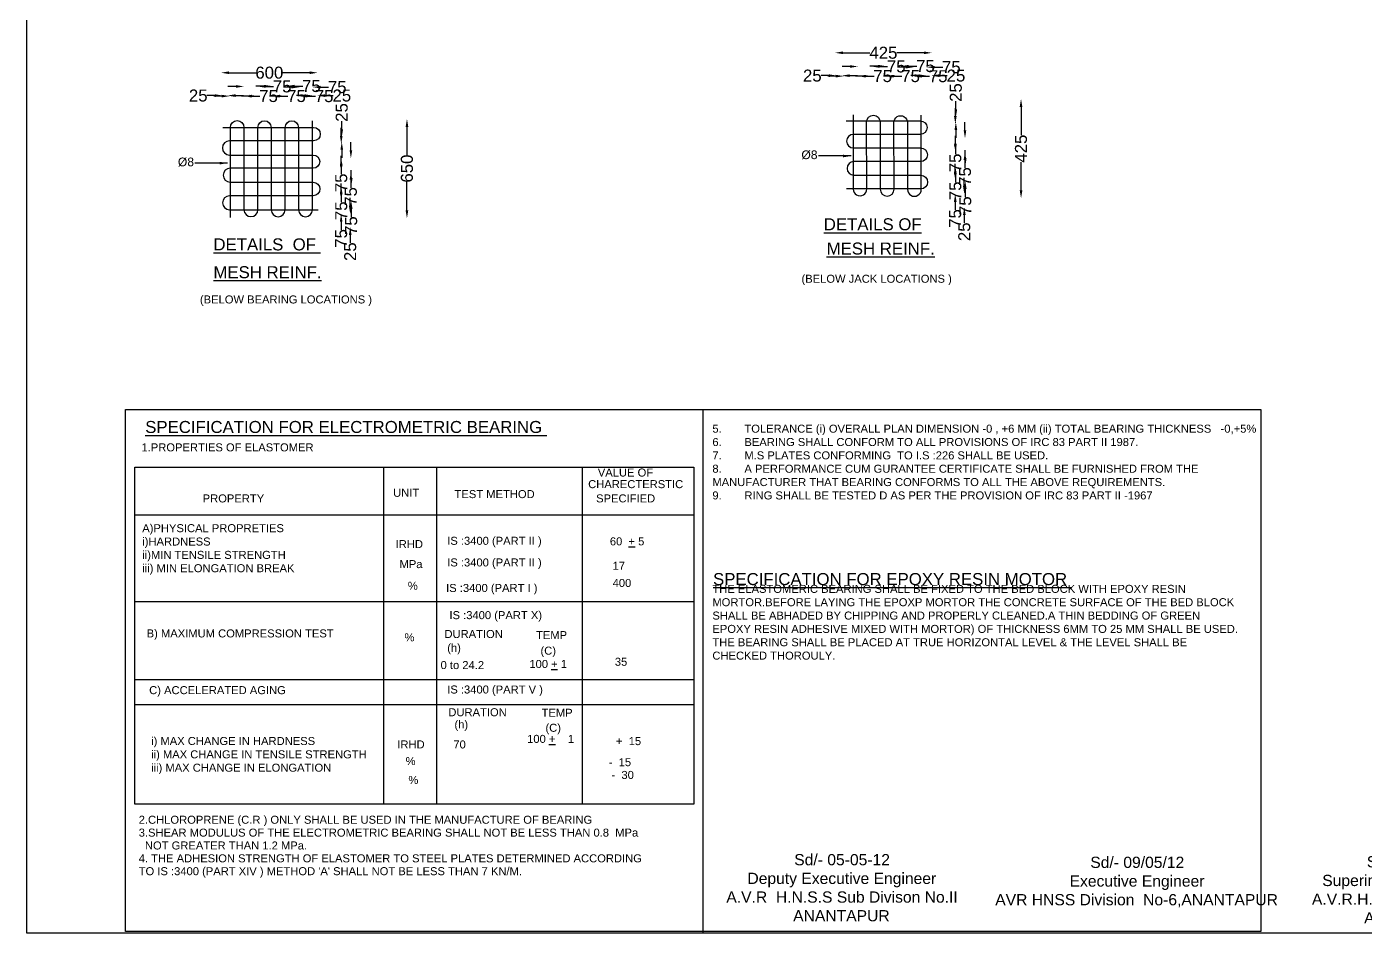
# Model space of a CAD drawing. Header units: millimetres. Extents: x 5124 to 3785760, y 2311 to 42892280.
# Drawn here: x 3770034 to 3778395, y 42880965 to 42886625 of the extents above; entities that cross this region are included whole.
import ezdxf

# ---------------------------------------------------------------- set-up
doc = ezdxf.new("R2010")
doc.units = ezdxf.units.MM
doc.header["$MEASUREMENT"] = 0
doc.layers.add('DIMENSION', color=7, linetype='Continuous')
doc.styles.get("Standard").update_dxf_attribs({"font": 'arial.ttf', "height": 75})
doc.dimstyles.get("Standard").update_dxf_attribs({"dimtxt": 50, "dimasz": 50, "dimexe": 0.18, "dimexo": 0.0625, "dimgap": 0.09, "dimtad": 0, "dimdec": 0, "dimzin": 0, "dimdsep": 46, "dimtxsty": 'Standard', "dimcen": 0.09, "dimse1": 1, "dimse2": 1, "dimadec": 0, "dimazin": 0, "dimtfac": 1, "dimtdec": 0, "dimtofl": 0, "dimtmove": 0, "dimatfit": 3, "dimfxl": 1, "dimtolj": 1, "dimtzin": 0, "dimarcsym": 0})

# ---------------------------------------------------------------- blocks, each defined once
blk = doc.blocks.new('*D13')
at = {"layer": 'Defpoints', "color": 0, "transparency": 16777216}
for p in [(3771301.6, 42886192.5), (3771390.5, 42886192.5), (3771390.5, 42886192.5)]:
    blk.add_point(p, dxfattribs=at)
at = {"layer": 'DIMENSION', "color": 0, "lineweight": -2, "transparency": 16777216}
for p, q in [((3771251.6, 42886192.5), (3771201.6, 42886192.5)), ((3771440.5, 42886192.5), (3771490.5, 42886192.5))]:
    blk.add_line(p, q, dxfattribs=at)
at = {"layer": 'DIMENSION', "color": 0, "transparency": 16777216}
for points in [[(3771251.6, 42886200.8), (3771251.6, 42886184.2), (3771301.6, 42886192.5)], [(3771440.5, 42886200.8), (3771440.5, 42886184.2), (3771390.5, 42886192.5)]]:
    blk.add_solid(points, dxfattribs=at)
at = {"layer": 'DIMENSION', "color": 0, "transparency": 16777216, "insert": (3771544.3, 42886192.5), "char_height": 75, "attachment_point": 5}
blk.add_mtext('\\A1;75', dxfattribs=at)
blk = doc.blocks.new('*D14')
at = {"layer": 'Defpoints', "color": 0, "transparency": 16777216}
for p in [(3771475.5, 42886192.5), (3771565, 42886192.5), (3771565, 42886192.5)]:
    blk.add_point(p, dxfattribs=at)
at = {"layer": 'DIMENSION', "color": 0, "lineweight": -2, "transparency": 16777216}
for p, q in [((3771425.5, 42886192.5), (3771375.5, 42886192.5)), ((3771615, 42886192.5), (3771665, 42886192.5))]:
    blk.add_line(p, q, dxfattribs=at)
at = {"layer": 'DIMENSION', "color": 0, "transparency": 16777216}
for points in [[(3771425.5, 42886200.8), (3771425.5, 42886184.2), (3771475.5, 42886192.5)], [(3771615, 42886200.8), (3771615, 42886184.2), (3771565, 42886192.5)]]:
    blk.add_solid(points, dxfattribs=at)
at = {"layer": 'DIMENSION', "color": 0, "transparency": 16777216, "insert": (3771718.8, 42886192.5), "char_height": 75, "attachment_point": 5}
blk.add_mtext('\\A1;75', dxfattribs=at)
blk = doc.blocks.new('*D15')
at = {"layer": 'Defpoints', "color": 0, "transparency": 16777216}
for p in [(3771649.4, 42886192.5), (3771737.6, 42886192.5), (3771737.6, 42886191.9)]:
    blk.add_point(p, dxfattribs=at)
at = {"layer": 'DIMENSION', "color": 0, "lineweight": -2, "transparency": 16777216}
for p, q in [((3771599.4, 42886191.9), (3771549.4, 42886191.9)), ((3771787.6, 42886191.9), (3771837.6, 42886191.9))]:
    blk.add_line(p, q, dxfattribs=at)
at = {"layer": 'DIMENSION', "color": 0, "transparency": 16777216}
for points in [[(3771599.4, 42886200.2), (3771599.4, 42886183.5), (3771649.4, 42886191.9)], [(3771787.6, 42886200.2), (3771787.6, 42886183.5), (3771737.6, 42886191.9)]]:
    blk.add_solid(points, dxfattribs=at)
at = {"layer": 'DIMENSION', "color": 0, "transparency": 16777216, "insert": (3771891.4, 42886191.9), "char_height": 75, "attachment_point": 5}
blk.add_mtext('\\A1;75', dxfattribs=at)
blk = doc.blocks.new('*D16')
at = {"layer": 'Defpoints', "color": 0, "transparency": 16777216}
for p in [(3771475.5, 42886252.7), (3771390.5, 42886192.5), (3771475.5, 42886192.5)]:
    blk.add_point(p, dxfattribs=at)
at = {"layer": 'DIMENSION', "color": 0, "lineweight": -2, "transparency": 16777216}
for p, q in [((3771340.5, 42886252.7), (3771290.5, 42886252.7)), ((3771525.5, 42886252.7), (3771575.5, 42886252.7))]:
    blk.add_line(p, q, dxfattribs=at)
at = {"layer": 'DIMENSION', "color": 0, "transparency": 16777216}
for points in [[(3771340.5, 42886261), (3771340.5, 42886244.4), (3771390.5, 42886252.7)], [(3771525.5, 42886261), (3771525.5, 42886244.4), (3771475.5, 42886252.7)]]:
    blk.add_solid(points, dxfattribs=at)
at = {"layer": 'DIMENSION', "color": 0, "transparency": 16777216, "insert": (3771629.3, 42886252.7), "char_height": 75, "attachment_point": 5}
blk.add_mtext('\\A1;75', dxfattribs=at)
blk = doc.blocks.new('*D17')
at = {"layer": 'Defpoints', "color": 0, "transparency": 16777216}
for p in [(3771657.7, 42886254.8), (3771565, 42886192.5), (3771657.7, 42886191.9)]:
    blk.add_point(p, dxfattribs=at)
at = {"layer": 'DIMENSION', "color": 0, "lineweight": -2, "transparency": 16777216}
for p, q in [((3771515, 42886254.8), (3771465, 42886254.8)), ((3771707.7, 42886254.8), (3771757.7, 42886254.8))]:
    blk.add_line(p, q, dxfattribs=at)
at = {"layer": 'DIMENSION', "color": 0, "transparency": 16777216}
for points in [[(3771515, 42886263.1), (3771515, 42886246.4), (3771565, 42886254.8)], [(3771707.7, 42886263.1), (3771707.7, 42886246.4), (3771657.7, 42886254.8)]]:
    blk.add_solid(points, dxfattribs=at)
at = {"layer": 'DIMENSION', "color": 0, "transparency": 16777216, "insert": (3771811.5, 42886254.8), "char_height": 75, "attachment_point": 5}
blk.add_mtext('\\A1;75', dxfattribs=at)
blk = doc.blocks.new('*D18')
at = {"layer": 'Defpoints', "color": 0, "transparency": 16777216}
for p in [(3771819.5, 42886248.5), (3771737.6, 42886192.5), (3771819.5, 42886192.5)]:
    blk.add_point(p, dxfattribs=at)
at = {"layer": 'DIMENSION', "color": 0, "lineweight": -2, "transparency": 16777216}
for p, q in [((3771687.6, 42886248.5), (3771637.6, 42886248.5)), ((3771869.5, 42886248.5), (3771919.5, 42886248.5))]:
    blk.add_line(p, q, dxfattribs=at)
at = {"layer": 'DIMENSION', "color": 0, "transparency": 16777216}
for points in [[(3771687.6, 42886256.9), (3771687.6, 42886240.2), (3771737.6, 42886248.5)], [(3771869.5, 42886256.9), (3771869.5, 42886240.2), (3771819.5, 42886248.5)]]:
    blk.add_solid(points, dxfattribs=at)
at = {"layer": 'DIMENSION', "color": 0, "transparency": 16777216, "insert": (3771973.3, 42886248.5), "char_height": 75, "attachment_point": 5}
blk.add_mtext('\\A1;75', dxfattribs=at)
blk = doc.blocks.new('*D19')
at = {"layer": 'Defpoints', "color": 0, "transparency": 16777216}
for p in [(3771819.5, 42886192.5), (3771847.7, 42886195.6), (3771847.7, 42886192.5)]:
    blk.add_point(p, dxfattribs=at)
at = {"layer": 'DIMENSION', "color": 0, "lineweight": -2, "transparency": 16777216}
for p, q in [((3771769.5, 42886195.6), (3771719.5, 42886195.6)), ((3771897.7, 42886195.6), (3771947.7, 42886195.6))]:
    blk.add_line(p, q, dxfattribs=at)
at = {"layer": 'DIMENSION', "color": 0, "transparency": 16777216}
for points in [[(3771769.5, 42886203.9), (3771769.5, 42886187.2), (3771819.5, 42886195.6)], [(3771897.7, 42886203.9), (3771897.7, 42886187.2), (3771847.7, 42886195.6)]]:
    blk.add_solid(points, dxfattribs=at)
at = {"layer": 'DIMENSION', "color": 0, "transparency": 16777216, "insert": (3772002.4, 42886195.6), "char_height": 75, "attachment_point": 5}
blk.add_mtext('\\A1;25', dxfattribs=at)
blk = doc.blocks.new('*D20')
at = {"layer": 'Defpoints', "color": 0, "transparency": 16777216}
for p in [(3771259.8, 42886192.5), (3771288, 42886195.6), (3771288, 42886192.5)]:
    blk.add_point(p, dxfattribs=at)
at = {"layer": 'DIMENSION', "color": 0, "lineweight": -2, "transparency": 16777216}
for p, q in [((3771209.8, 42886195.6), (3771159.8, 42886195.6)), ((3771338, 42886195.6), (3771388, 42886195.6))]:
    blk.add_line(p, q, dxfattribs=at)
at = {"layer": 'DIMENSION', "color": 0, "transparency": 16777216}
for points in [[(3771209.8, 42886203.9), (3771209.8, 42886187.2), (3771259.8, 42886195.6)], [(3771338, 42886203.9), (3771338, 42886187.2), (3771288, 42886195.6)]]:
    blk.add_solid(points, dxfattribs=at)
at = {"layer": 'DIMENSION', "color": 0, "transparency": 16777216, "insert": (3771105.1, 42886195.6), "char_height": 75, "attachment_point": 5}
blk.add_mtext('\\A1;25', dxfattribs=at)
blk = doc.blocks.new('*D25')
at = {"layer": 'Defpoints', "color": 0, "transparency": 16777216}
for p in [(3771998.5, 42885893.5), (3771998.5, 42885804.6), (3771998.5, 42885804.6)]:
    blk.add_point(p, dxfattribs=at)
at = {"layer": 'DIMENSION', "color": 0, "lineweight": -2, "transparency": 16777216}
for p, q in [((3771998.5, 42885943.5), (3771998.5, 42885993.5)), ((3771998.5, 42885754.6), (3771998.5, 42885704.6))]:
    blk.add_line(p, q, dxfattribs=at)
at = {"layer": 'DIMENSION', "color": 0, "transparency": 16777216}
for points in [[(3771990.2, 42885943.5), (3772006.8, 42885943.5), (3771998.5, 42885893.5)], [(3771990.2, 42885754.6), (3772006.8, 42885754.6), (3771998.5, 42885804.6)]]:
    blk.add_solid(points, dxfattribs=at)
at = {"layer": 'DIMENSION', "color": 0, "transparency": 16777216, "insert": (3771998.5, 42885650.9), "char_height": 75, "attachment_point": 5, "rotation": 90}
blk.add_mtext('\\A1;75', dxfattribs=at)
blk = doc.blocks.new('*D26')
at = {"layer": 'Defpoints', "color": 0, "transparency": 16777216}
for p in [(3771998.5, 42885719.7), (3771998.5, 42885630.1), (3771998.5, 42885630.1)]:
    blk.add_point(p, dxfattribs=at)
at = {"layer": 'DIMENSION', "color": 0, "lineweight": -2, "transparency": 16777216}
for p, q in [((3771998.5, 42885769.7), (3771998.5, 42885819.7)), ((3771998.5, 42885580.1), (3771998.5, 42885530.1))]:
    blk.add_line(p, q, dxfattribs=at)
at = {"layer": 'DIMENSION', "color": 0, "transparency": 16777216}
for points in [[(3771990.2, 42885769.7), (3772006.8, 42885769.7), (3771998.5, 42885719.7)], [(3771990.2, 42885580.1), (3772006.8, 42885580.1), (3771998.5, 42885630.1)]]:
    blk.add_solid(points, dxfattribs=at)
at = {"layer": 'DIMENSION', "color": 0, "transparency": 16777216, "insert": (3771998.5, 42885476.4), "char_height": 75, "attachment_point": 5, "rotation": 90}
blk.add_mtext('\\A1;75', dxfattribs=at)
blk = doc.blocks.new('*D27')
at = {"layer": 'Defpoints', "color": 0, "transparency": 16777216}
for p in [(3771998.5, 42885545.7), (3771997.9, 42885457.5), (3771998.5, 42885457.5)]:
    blk.add_point(p, dxfattribs=at)
at = {"layer": 'DIMENSION', "color": 0, "lineweight": -2, "transparency": 16777216}
for p, q in [((3771997.9, 42885595.7), (3771997.9, 42885645.7)), ((3771997.9, 42885407.5), (3771997.9, 42885357.5))]:
    blk.add_line(p, q, dxfattribs=at)
at = {"layer": 'DIMENSION', "color": 0, "transparency": 16777216}
for points in [[(3771989.5, 42885595.7), (3772006.2, 42885595.7), (3771997.9, 42885545.7)], [(3771989.5, 42885407.5), (3772006.2, 42885407.5), (3771997.9, 42885457.5)]]:
    blk.add_solid(points, dxfattribs=at)
at = {"layer": 'DIMENSION', "color": 0, "transparency": 16777216, "insert": (3771997.9, 42885303.7), "char_height": 75, "attachment_point": 5, "rotation": 90}
blk.add_mtext('\\A1;75', dxfattribs=at)
blk = doc.blocks.new('*D21')
at = {"layer": 'Defpoints', "color": 0, "transparency": 16777216}
for p in [(3771998.5, 42885804.6), (3771998.5, 42885719.7), (3772058.7, 42885719.7)]:
    blk.add_point(p, dxfattribs=at)
at = {"layer": 'DIMENSION', "color": 0, "lineweight": -2, "transparency": 16777216}
for p, q in [((3772058.7, 42885854.6), (3772058.7, 42885904.6)), ((3772058.7, 42885669.7), (3772058.7, 42885619.7))]:
    blk.add_line(p, q, dxfattribs=at)
at = {"layer": 'DIMENSION', "color": 0, "transparency": 16777216}
for points in [[(3772050.4, 42885854.6), (3772067, 42885854.6), (3772058.7, 42885804.6)], [(3772050.4, 42885669.7), (3772067, 42885669.7), (3772058.7, 42885719.7)]]:
    blk.add_solid(points, dxfattribs=at)
at = {"layer": 'DIMENSION', "color": 0, "transparency": 16777216, "insert": (3772058.7, 42885565.9), "char_height": 75, "attachment_point": 5, "rotation": 90}
blk.add_mtext('\\A1;75', dxfattribs=at)
blk = doc.blocks.new('*D22')
at = {"layer": 'Defpoints', "color": 0, "transparency": 16777216}
for p in [(3771998.5, 42885630.1), (3771997.9, 42885537.4), (3772060.8, 42885537.4)]:
    blk.add_point(p, dxfattribs=at)
at = {"layer": 'DIMENSION', "color": 0, "lineweight": -2, "transparency": 16777216}
for p, q in [((3772060.8, 42885680.1), (3772060.8, 42885730.1)), ((3772060.8, 42885487.4), (3772060.8, 42885437.4))]:
    blk.add_line(p, q, dxfattribs=at)
at = {"layer": 'DIMENSION', "color": 0, "transparency": 16777216}
for points in [[(3772052.5, 42885680.1), (3772069.1, 42885680.1), (3772060.8, 42885630.1)], [(3772052.5, 42885487.4), (3772069.1, 42885487.4), (3772060.8, 42885537.4)]]:
    blk.add_solid(points, dxfattribs=at)
at = {"layer": 'DIMENSION', "color": 0, "transparency": 16777216, "insert": (3772060.8, 42885383.6), "char_height": 75, "attachment_point": 5, "rotation": 90}
blk.add_mtext('\\A1;75', dxfattribs=at)
blk = doc.blocks.new('*D23')
at = {"layer": 'Defpoints', "color": 0, "transparency": 16777216}
for p in [(3771998.5, 42885457.5), (3771998.5, 42885375.7), (3772054.6, 42885375.7)]:
    blk.add_point(p, dxfattribs=at)
at = {"layer": 'DIMENSION', "color": 0, "lineweight": -2, "transparency": 16777216}
for p, q in [((3772054.6, 42885507.5), (3772054.6, 42885557.5)), ((3772054.6, 42885325.7), (3772054.6, 42885275.7))]:
    blk.add_line(p, q, dxfattribs=at)
at = {"layer": 'DIMENSION', "color": 0, "transparency": 16777216}
for points in [[(3772046.2, 42885507.5), (3772062.9, 42885507.5), (3772054.6, 42885457.5)], [(3772046.2, 42885325.7), (3772062.9, 42885325.7), (3772054.6, 42885375.7)]]:
    blk.add_solid(points, dxfattribs=at)
at = {"layer": 'DIMENSION', "color": 0, "transparency": 16777216, "insert": (3772054.6, 42885221), "char_height": 75, "attachment_point": 5, "rotation": 90}
blk.add_mtext('\\A1;25', dxfattribs=at)
blk = doc.blocks.new('*D24')
at = {"layer": 'Defpoints', "color": 0, "transparency": 16777216}
for p in [(3771998.5, 42885935.4), (3771998.5, 42885907.2), (3772001.6, 42885907.2)]:
    blk.add_point(p, dxfattribs=at)
at = {"layer": 'DIMENSION', "color": 0, "lineweight": -2, "transparency": 16777216}
for p, q in [((3772001.6, 42885985.4), (3772001.6, 42886035.4)), ((3772001.6, 42885857.2), (3772001.6, 42885807.2))]:
    blk.add_line(p, q, dxfattribs=at)
at = {"layer": 'DIMENSION', "color": 0, "transparency": 16777216}
for points in [[(3771993.2, 42885985.4), (3772009.9, 42885985.4), (3772001.6, 42885935.4)], [(3771993.2, 42885857.2), (3772009.9, 42885857.2), (3772001.6, 42885907.2)]]:
    blk.add_solid(points, dxfattribs=at)
at = {"layer": 'DIMENSION', "color": 0, "transparency": 16777216, "insert": (3772001.6, 42886090.1), "char_height": 75, "attachment_point": 5, "rotation": 90}
blk.add_mtext('\\A1;25', dxfattribs=at)
blk = doc.blocks.new('*D28')
at = {"layer": 'Defpoints', "color": 0, "transparency": 16777216}
for p in [(3772298.6, 42886050.3), (3772298.6, 42885429.4), (3772408.9, 42885429.4)]:
    blk.add_point(p, dxfattribs=at)
at = {"layer": 'DIMENSION', "color": 0, "lineweight": -2, "transparency": 16777216}
for p, q in [((3772408.9, 42886000.3), (3772408.9, 42885822.9)), ((3772408.9, 42885479.4), (3772408.9, 42885656.8))]:
    blk.add_line(p, q, dxfattribs=at)
at = {"layer": 'DIMENSION', "color": 0, "transparency": 16777216}
for points in [[(3772400.6, 42886000.3), (3772417.2, 42886000.3), (3772408.9, 42886050.3)], [(3772400.6, 42885479.4), (3772417.2, 42885479.4), (3772408.9, 42885429.4)]]:
    blk.add_solid(points, dxfattribs=at)
at = {"layer": 'DIMENSION', "color": 0, "transparency": 16777216, "insert": (3772408.9, 42885739.8), "char_height": 75, "attachment_point": 5, "rotation": 90}
blk.add_mtext('\\A1;650', dxfattribs=at)
blk = doc.blocks.new('*D29')
at = {"layer": 'Defpoints', "color": 0, "transparency": 16777216}
for p in [(3771246.6, 42886349.2), (3771851.7, 42886349.2), (3771851.7, 42886338.4)]:
    blk.add_point(p, dxfattribs=at)
at = {"layer": 'DIMENSION', "color": 0, "lineweight": -2, "transparency": 16777216}
for p, q in [((3771296.6, 42886338.4), (3771466.2, 42886338.4)), ((3771801.7, 42886338.4), (3771632.2, 42886338.4))]:
    blk.add_line(p, q, dxfattribs=at)
at = {"layer": 'DIMENSION', "color": 0, "transparency": 16777216}
for points in [[(3771296.6, 42886346.8), (3771296.6, 42886330.1), (3771246.6, 42886338.4)], [(3771801.7, 42886346.8), (3771801.7, 42886330.1), (3771851.7, 42886338.4)]]:
    blk.add_solid(points, dxfattribs=at)
at = {"layer": 'DIMENSION', "color": 0, "transparency": 16777216, "insert": (3771549.2, 42886338.4), "char_height": 75, "attachment_point": 5}
blk.add_mtext('\\A1;600', dxfattribs=at)
blk = doc.blocks.new('*D44')
at = {"layer": 'Defpoints', "color": 0, "transparency": 16777216}
for p in [(3775137.6, 42886317), (3775226.5, 42886317), (3775226.5, 42886317)]:
    blk.add_point(p, dxfattribs=at)
at = {"layer": 'DIMENSION', "color": 0, "lineweight": -2, "transparency": 16777216}
for p, q in [((3775087.6, 42886317), (3775037.6, 42886317)), ((3775276.5, 42886317), (3775326.5, 42886317))]:
    blk.add_line(p, q, dxfattribs=at)
at = {"layer": 'DIMENSION', "color": 0, "transparency": 16777216}
for points in [[(3775087.6, 42886325.3), (3775087.6, 42886308.7), (3775137.6, 42886317)], [(3775276.5, 42886325.3), (3775276.5, 42886308.7), (3775226.5, 42886317)]]:
    blk.add_solid(points, dxfattribs=at)
at = {"layer": 'DIMENSION', "color": 0, "transparency": 16777216, "insert": (3775380.2, 42886317), "char_height": 75, "attachment_point": 5}
blk.add_mtext('\\A1;75', dxfattribs=at)
blk = doc.blocks.new('*D45')
at = {"layer": 'Defpoints', "color": 0, "transparency": 16777216}
for p in [(3775311.4, 42886317), (3775401, 42886317), (3775401, 42886317)]:
    blk.add_point(p, dxfattribs=at)
at = {"layer": 'DIMENSION', "color": 0, "lineweight": -2, "transparency": 16777216}
for p, q in [((3775261.4, 42886317), (3775211.4, 42886317)), ((3775451, 42886317), (3775501, 42886317))]:
    blk.add_line(p, q, dxfattribs=at)
at = {"layer": 'DIMENSION', "color": 0, "transparency": 16777216}
for points in [[(3775261.4, 42886325.3), (3775261.4, 42886308.7), (3775311.4, 42886317)], [(3775451, 42886325.3), (3775451, 42886308.7), (3775401, 42886317)]]:
    blk.add_solid(points, dxfattribs=at)
at = {"layer": 'DIMENSION', "color": 0, "transparency": 16777216, "insert": (3775554.7, 42886317), "char_height": 75, "attachment_point": 5}
blk.add_mtext('\\A1;75', dxfattribs=at)
blk = doc.blocks.new('*D46')
at = {"layer": 'Defpoints', "color": 0, "transparency": 16777216}
for p in [(3775485.4, 42886317), (3775573.6, 42886317), (3775573.6, 42886316.3)]:
    blk.add_point(p, dxfattribs=at)
at = {"layer": 'DIMENSION', "color": 0, "lineweight": -2, "transparency": 16777216}
for p, q in [((3775435.4, 42886316.3), (3775385.4, 42886316.3)), ((3775623.6, 42886316.3), (3775673.6, 42886316.3))]:
    blk.add_line(p, q, dxfattribs=at)
at = {"layer": 'DIMENSION', "color": 0, "transparency": 16777216}
for points in [[(3775435.4, 42886324.7), (3775435.4, 42886308), (3775485.4, 42886316.3)], [(3775623.6, 42886324.7), (3775623.6, 42886308), (3775573.6, 42886316.3)]]:
    blk.add_solid(points, dxfattribs=at)
at = {"layer": 'DIMENSION', "color": 0, "transparency": 16777216, "insert": (3775727.4, 42886316.3), "char_height": 75, "attachment_point": 5}
blk.add_mtext('\\A1;75', dxfattribs=at)
blk = doc.blocks.new('*D30')
at = {"layer": 'Defpoints', "color": 0, "transparency": 16777216}
for p in [(3775226.5, 42886317), (3775311.4, 42886377.2), (3775311.4, 42886317)]:
    blk.add_point(p, dxfattribs=at)
at = {"layer": 'DIMENSION', "color": 0, "lineweight": -2, "transparency": 16777216}
for p, q in [((3775176.5, 42886377.2), (3775126.5, 42886377.2)), ((3775361.4, 42886377.2), (3775411.4, 42886377.2))]:
    blk.add_line(p, q, dxfattribs=at)
at = {"layer": 'DIMENSION', "color": 0, "transparency": 16777216}
for points in [[(3775176.5, 42886385.5), (3775176.5, 42886368.9), (3775226.5, 42886377.2)], [(3775361.4, 42886385.5), (3775361.4, 42886368.9), (3775311.4, 42886377.2)]]:
    blk.add_solid(points, dxfattribs=at)
at = {"layer": 'DIMENSION', "color": 0, "transparency": 16777216, "insert": (3775465.2, 42886377.2), "char_height": 75, "attachment_point": 5}
blk.add_mtext('\\A1;75', dxfattribs=at)
blk = doc.blocks.new('*D31')
at = {"layer": 'Defpoints', "color": 0, "transparency": 16777216}
for p in [(3775401, 42886317), (3775493.7, 42886379.3), (3775493.7, 42886316.3)]:
    blk.add_point(p, dxfattribs=at)
at = {"layer": 'DIMENSION', "color": 0, "lineweight": -2, "transparency": 16777216}
for p, q in [((3775351, 42886379.3), (3775301, 42886379.3)), ((3775543.7, 42886379.3), (3775593.7, 42886379.3))]:
    blk.add_line(p, q, dxfattribs=at)
at = {"layer": 'DIMENSION', "color": 0, "transparency": 16777216}
for points in [[(3775351, 42886387.6), (3775351, 42886370.9), (3775401, 42886379.3)], [(3775543.7, 42886387.6), (3775543.7, 42886370.9), (3775493.7, 42886379.3)]]:
    blk.add_solid(points, dxfattribs=at)
at = {"layer": 'DIMENSION', "color": 0, "transparency": 16777216, "insert": (3775647.5, 42886379.3), "char_height": 75, "attachment_point": 5}
blk.add_mtext('\\A1;75', dxfattribs=at)
blk = doc.blocks.new('*D32')
at = {"layer": 'Defpoints', "color": 0, "transparency": 16777216}
for p in [(3775573.6, 42886317), (3775655.4, 42886373), (3775655.4, 42886317)]:
    blk.add_point(p, dxfattribs=at)
at = {"layer": 'DIMENSION', "color": 0, "lineweight": -2, "transparency": 16777216}
for p, q in [((3775523.6, 42886373), (3775473.6, 42886373)), ((3775705.4, 42886373), (3775755.4, 42886373))]:
    blk.add_line(p, q, dxfattribs=at)
at = {"layer": 'DIMENSION', "color": 0, "transparency": 16777216}
for points in [[(3775523.6, 42886381.4), (3775523.6, 42886364.7), (3775573.6, 42886373)], [(3775705.4, 42886381.4), (3775705.4, 42886364.7), (3775655.4, 42886373)]]:
    blk.add_solid(points, dxfattribs=at)
at = {"layer": 'DIMENSION', "color": 0, "transparency": 16777216, "insert": (3775809.2, 42886373), "char_height": 75, "attachment_point": 5}
blk.add_mtext('\\A1;75', dxfattribs=at)
blk = doc.blocks.new('*D43')
at = {"layer": 'Defpoints', "color": 0, "transparency": 16777216}
for p in [(3775655.4, 42886317), (3775683.6, 42886320.1), (3775683.6, 42886317)]:
    blk.add_point(p, dxfattribs=at)
at = {"layer": 'DIMENSION', "color": 0, "lineweight": -2, "transparency": 16777216}
for p, q in [((3775605.4, 42886320.1), (3775555.4, 42886320.1)), ((3775733.6, 42886320.1), (3775783.6, 42886320.1))]:
    blk.add_line(p, q, dxfattribs=at)
at = {"layer": 'DIMENSION', "color": 0, "transparency": 16777216}
for points in [[(3775605.4, 42886328.4), (3775605.4, 42886311.7), (3775655.4, 42886320.1)], [(3775733.6, 42886328.4), (3775733.6, 42886311.7), (3775683.6, 42886320.1)]]:
    blk.add_solid(points, dxfattribs=at)
at = {"layer": 'DIMENSION', "color": 0, "transparency": 16777216, "insert": (3775838.3, 42886320.1), "char_height": 75, "attachment_point": 5}
blk.add_mtext('\\A1;25', dxfattribs=at)
blk = doc.blocks.new('*D35')
at = {"layer": 'Defpoints', "color": 0, "transparency": 16777216}
for p in [(3775095.8, 42886317), (3775123.9, 42886320.1), (3775123.9, 42886317)]:
    blk.add_point(p, dxfattribs=at)
at = {"layer": 'DIMENSION', "color": 0, "lineweight": -2, "transparency": 16777216}
for p, q in [((3775045.8, 42886320.1), (3774995.8, 42886320.1)), ((3775173.9, 42886320.1), (3775223.9, 42886320.1))]:
    blk.add_line(p, q, dxfattribs=at)
at = {"layer": 'DIMENSION', "color": 0, "transparency": 16777216}
for points in [[(3775045.8, 42886328.4), (3775045.8, 42886311.7), (3775095.8, 42886320.1)], [(3775173.9, 42886328.4), (3775173.9, 42886311.7), (3775123.9, 42886320.1)]]:
    blk.add_solid(points, dxfattribs=at)
at = {"layer": 'DIMENSION', "color": 0, "transparency": 16777216, "insert": (3774941, 42886320.1), "char_height": 75, "attachment_point": 5}
blk.add_mtext('\\A1;25', dxfattribs=at)
blk = doc.blocks.new('*D36')
at = {"layer": 'Defpoints', "color": 0, "transparency": 16777216}
for p in [(3775834.5, 42886018), (3775834.5, 42885929.1), (3775834.5, 42885929.1)]:
    blk.add_point(p, dxfattribs=at)
at = {"layer": 'DIMENSION', "color": 0, "lineweight": -2, "transparency": 16777216}
for p, q in [((3775834.5, 42886068), (3775834.5, 42886118)), ((3775834.5, 42885879.1), (3775834.5, 42885829.1))]:
    blk.add_line(p, q, dxfattribs=at)
at = {"layer": 'DIMENSION', "color": 0, "transparency": 16777216}
for points in [[(3775826.1, 42886068), (3775842.8, 42886068), (3775834.5, 42886018)], [(3775826.1, 42885879.1), (3775842.8, 42885879.1), (3775834.5, 42885929.1)]]:
    blk.add_solid(points, dxfattribs=at)
at = {"layer": 'DIMENSION', "color": 0, "transparency": 16777216, "insert": (3775834.5, 42885775.3), "char_height": 75, "attachment_point": 5, "rotation": 90}
blk.add_mtext('\\A1;75', dxfattribs=at)
blk = doc.blocks.new('*D37')
at = {"layer": 'Defpoints', "color": 0, "transparency": 16777216}
for p in [(3775834.5, 42885844.2), (3775834.5, 42885754.6), (3775834.5, 42885754.6)]:
    blk.add_point(p, dxfattribs=at)
at = {"layer": 'DIMENSION', "color": 0, "lineweight": -2, "transparency": 16777216}
for p, q in [((3775834.5, 42885894.2), (3775834.5, 42885944.2)), ((3775834.5, 42885704.6), (3775834.5, 42885654.6))]:
    blk.add_line(p, q, dxfattribs=at)
at = {"layer": 'DIMENSION', "color": 0, "transparency": 16777216}
for points in [[(3775826.1, 42885894.2), (3775842.8, 42885894.2), (3775834.5, 42885844.2)], [(3775826.1, 42885704.6), (3775842.8, 42885704.6), (3775834.5, 42885754.6)]]:
    blk.add_solid(points, dxfattribs=at)
at = {"layer": 'DIMENSION', "color": 0, "transparency": 16777216, "insert": (3775834.5, 42885600.8), "char_height": 75, "attachment_point": 5, "rotation": 90}
blk.add_mtext('\\A1;75', dxfattribs=at)
blk = doc.blocks.new('*D38')
at = {"layer": 'Defpoints', "color": 0, "transparency": 16777216}
for p in [(3775834.5, 42885670.2), (3775833.8, 42885582), (3775834.5, 42885582)]:
    blk.add_point(p, dxfattribs=at)
at = {"layer": 'DIMENSION', "color": 0, "lineweight": -2, "transparency": 16777216}
for p, q in [((3775833.8, 42885720.2), (3775833.8, 42885770.2)), ((3775833.8, 42885532), (3775833.8, 42885482))]:
    blk.add_line(p, q, dxfattribs=at)
at = {"layer": 'DIMENSION', "color": 0, "transparency": 16777216}
for points in [[(3775825.5, 42885720.2), (3775842.2, 42885720.2), (3775833.8, 42885670.2)], [(3775825.5, 42885532), (3775842.2, 42885532), (3775833.8, 42885582)]]:
    blk.add_solid(points, dxfattribs=at)
at = {"layer": 'DIMENSION', "color": 0, "transparency": 16777216, "insert": (3775833.8, 42885428.2), "char_height": 75, "attachment_point": 5, "rotation": 90}
blk.add_mtext('\\A1;75', dxfattribs=at)
blk = doc.blocks.new('*D39')
at = {"layer": 'Defpoints', "color": 0, "transparency": 16777216}
for p in [(3775834.5, 42885929.1), (3775834.5, 42885844.2), (3775894.7, 42885844.2)]:
    blk.add_point(p, dxfattribs=at)
at = {"layer": 'DIMENSION', "color": 0, "lineweight": -2, "transparency": 16777216}
for p, q in [((3775894.7, 42885979.1), (3775894.7, 42886029.1)), ((3775894.7, 42885794.2), (3775894.7, 42885744.2))]:
    blk.add_line(p, q, dxfattribs=at)
at = {"layer": 'DIMENSION', "color": 0, "transparency": 16777216}
for points in [[(3775886.3, 42885979.1), (3775903, 42885979.1), (3775894.7, 42885929.1)], [(3775886.3, 42885794.2), (3775903, 42885794.2), (3775894.7, 42885844.2)]]:
    blk.add_solid(points, dxfattribs=at)
at = {"layer": 'DIMENSION', "color": 0, "transparency": 16777216, "insert": (3775894.7, 42885690.4), "char_height": 75, "attachment_point": 5, "rotation": 90}
blk.add_mtext('\\A1;75', dxfattribs=at)
blk = doc.blocks.new('*D40')
at = {"layer": 'Defpoints', "color": 0, "transparency": 16777216}
for p in [(3775834.5, 42885754.6), (3775833.8, 42885661.9), (3775896.7, 42885661.9)]:
    blk.add_point(p, dxfattribs=at)
at = {"layer": 'DIMENSION', "color": 0, "lineweight": -2, "transparency": 16777216}
for p, q in [((3775896.7, 42885804.6), (3775896.7, 42885854.6)), ((3775896.7, 42885611.9), (3775896.7, 42885561.9))]:
    blk.add_line(p, q, dxfattribs=at)
at = {"layer": 'DIMENSION', "color": 0, "transparency": 16777216}
for points in [[(3775888.4, 42885804.6), (3775905.1, 42885804.6), (3775896.7, 42885754.6)], [(3775888.4, 42885611.9), (3775905.1, 42885611.9), (3775896.7, 42885661.9)]]:
    blk.add_solid(points, dxfattribs=at)
at = {"layer": 'DIMENSION', "color": 0, "transparency": 16777216, "insert": (3775896.7, 42885508.1), "char_height": 75, "attachment_point": 5, "rotation": 90}
blk.add_mtext('\\A1;75', dxfattribs=at)
blk = doc.blocks.new('*D41')
at = {"layer": 'Defpoints', "color": 0, "transparency": 16777216}
for p in [(3775834.5, 42885582), (3775834.5, 42885500.2), (3775890.5, 42885500.2)]:
    blk.add_point(p, dxfattribs=at)
at = {"layer": 'DIMENSION', "color": 0, "lineweight": -2, "transparency": 16777216}
for p, q in [((3775890.5, 42885632), (3775890.5, 42885682)), ((3775890.5, 42885450.2), (3775890.5, 42885400.2))]:
    blk.add_line(p, q, dxfattribs=at)
at = {"layer": 'DIMENSION', "color": 0, "transparency": 16777216}
for points in [[(3775882.2, 42885632), (3775898.8, 42885632), (3775890.5, 42885582)], [(3775882.2, 42885450.2), (3775898.8, 42885450.2), (3775890.5, 42885500.2)]]:
    blk.add_solid(points, dxfattribs=at)
at = {"layer": 'DIMENSION', "color": 0, "transparency": 16777216, "insert": (3775890.5, 42885345.4), "char_height": 75, "attachment_point": 5, "rotation": 90}
blk.add_mtext('\\A1;25', dxfattribs=at)
blk = doc.blocks.new('*D42')
at = {"layer": 'Defpoints', "color": 0, "transparency": 16777216}
for p in [(3775834.5, 42886059.8), (3775834.5, 42886031.6), (3775837.5, 42886031.6)]:
    blk.add_point(p, dxfattribs=at)
at = {"layer": 'DIMENSION', "color": 0, "lineweight": -2, "transparency": 16777216}
for p, q in [((3775837.5, 42886109.8), (3775837.5, 42886159.8)), ((3775837.5, 42885981.6), (3775837.5, 42885931.6))]:
    blk.add_line(p, q, dxfattribs=at)
at = {"layer": 'DIMENSION', "color": 0, "transparency": 16777216}
for points in [[(3775829.2, 42886109.8), (3775845.9, 42886109.8), (3775837.5, 42886059.8)], [(3775829.2, 42885981.6), (3775845.9, 42885981.6), (3775837.5, 42886031.6)]]:
    blk.add_solid(points, dxfattribs=at)
at = {"layer": 'DIMENSION', "color": 0, "transparency": 16777216, "insert": (3775837.5, 42886214.6), "char_height": 75, "attachment_point": 5, "rotation": 90}
blk.add_mtext('\\A1;25', dxfattribs=at)
blk = doc.blocks.new('*D33')
at = {"layer": 'Defpoints', "color": 0, "transparency": 16777216}
for p in [(3776134.6, 42886174.8), (3776134.6, 42885553.9), (3776244.8, 42885553.9)]:
    blk.add_point(p, dxfattribs=at)
at = {"layer": 'DIMENSION', "color": 0, "lineweight": -2, "transparency": 16777216}
for p, q in [((3776244.8, 42886124.8), (3776244.8, 42885949.1)), ((3776244.8, 42885603.9), (3776244.8, 42885779.6))]:
    blk.add_line(p, q, dxfattribs=at)
at = {"layer": 'DIMENSION', "color": 0, "transparency": 16777216}
for points in [[(3776236.5, 42886124.8), (3776253.2, 42886124.8), (3776244.8, 42886174.8)], [(3776236.5, 42885603.9), (3776253.2, 42885603.9), (3776244.8, 42885553.9)]]:
    blk.add_solid(points, dxfattribs=at)
at = {"layer": 'DIMENSION', "color": 0, "transparency": 16777216, "insert": (3776244.8, 42885864.3), "char_height": 75, "attachment_point": 5, "rotation": 90}
blk.add_mtext('\\A1;425', dxfattribs=at)
blk = doc.blocks.new('*D34')
at = {"layer": 'Defpoints', "color": 0, "transparency": 16777216}
for p in [(3775082.6, 42886473.7), (3775687.7, 42886473.7), (3775687.7, 42886462.9)]:
    blk.add_point(p, dxfattribs=at)
at = {"layer": 'DIMENSION', "color": 0, "lineweight": -2, "transparency": 16777216}
for p, q in [((3775132.6, 42886462.9), (3775300.4, 42886462.9)), ((3775637.7, 42886462.9), (3775469.9, 42886462.9))]:
    blk.add_line(p, q, dxfattribs=at)
at = {"layer": 'DIMENSION', "color": 0, "transparency": 16777216}
for points in [[(3775132.6, 42886471.2), (3775132.6, 42886454.6), (3775082.6, 42886462.9)], [(3775637.7, 42886471.2), (3775637.7, 42886454.6), (3775687.7, 42886462.9)]]:
    blk.add_solid(points, dxfattribs=at)
at = {"layer": 'DIMENSION', "color": 0, "transparency": 16777216, "insert": (3775385.1, 42886462.9), "char_height": 75, "attachment_point": 5}
blk.add_mtext('\\A1;425', dxfattribs=at)

msp = doc.modelspace()

# ---------------------------------------------------------------- linework, layer by layer
at = {"layer": 'DIMENSION', "color": 0}
for points in [[(3770034, 42892280.3), (3785759.5, 42892280.3), (3785759.5, 42880965.4), (3770034, 42880965.4)], [(3770651.4, 42884236.4), (3777743.1, 42884236.4), (3777743.1, 42880976.3), (3770651.4, 42880976.3)], [(3770709.4, 42883875.4), (3774200.1, 42883875.4), (3774200.1, 42881771.6), (3770709.4, 42881771.6)]]:
    msp.add_lwpolyline(points, close=True, dxfattribs=at)
for points in [[(3775195.5, 42886074.9), (3775196.5, 42885612.3, 1), (3775281.2, 42885612.4), (3775280.3, 42886030.5, -1), (3775364.8, 42886030.6), (3775365.7, 42885611.1, 1), (3775451.3, 42885611.3), (3775450.4, 42886027.8, -1), (3775534.8, 42886028), (3775535.7, 42885610, 1), (3775621.6, 42885610.1), (3775620.6, 42886073.3)], [(3771258.1, 42885996.9), (3771825.7, 42885996.9, -1), (3771825.7, 42885913), (3771300.4, 42885913, 1), (3771300.4, 42885824.4), (3771823.5, 42885824.4, -1), (3771823.5, 42885742.3), (3771305, 42885742.3, 1), (3771305, 42885655.1), (3771822.7, 42885655.1, -1), (3771822.7, 42885569.7), (3771300.2, 42885569.7, 1), (3771300.2, 42885483.3), (3771854.2, 42885483.3)], [(3771306.4, 42885434.4), (3771306.4, 42885996.9, -1), (3771390.8, 42885996.9, 0)], [(3771390.8, 42885996.9), (3771390.8, 42885483.3, 1), (3771478.1, 42885483.3), (3771478.1, 42885996.9, -1), (3771560.8, 42885996.9), (3771560.8, 42885483.3, 1), (3771648.3, 42885483.3), (3771648.3, 42885996.9, -1), (3771731.1, 42885996.9), (3771731.1, 42885483.3, 1), (3771818.9, 42885483.3), (3771818.9, 42886038.6)], [(3775152.7, 42886038.1), (3775615.3, 42886038.1, -1), (3775615.3, 42885953.4), (3775197.3, 42885953.4, 1), (3775197.3, 42885868.9), (3775616.8, 42885868.9, -1), (3775616.8, 42885783.3), (3775200.3, 42885783.3, 1), (3775200.3, 42885698.9), (3775618.3, 42885698.9, -1), (3775618.3, 42885613), (3775155.1, 42885613)]]:
    msp.add_lwpolyline(points, format="xyb", dxfattribs=at)
for points in [[(3774257.7, 42884236.4), (3774257.7, 42880965.4)], [(3772263, 42883875.4), (3772263, 42881771.6)], [(3772595.1, 42881771.6), (3772595.1, 42883875.4)], [(3773504.4, 42883875.4), (3773504.4, 42881771.6)], [(3774200.1, 42883576.8), (3770709.4, 42883576.8)], [(3774200.1, 42883035.5), (3770709.4, 42883035.5)], [(3770709.4, 42882549.4), (3774200.1, 42882549.4)], [(3774200.1, 42882391.6), (3770709.4, 42882391.6)]]:
    msp.add_lwpolyline(points, dxfattribs=at)

# ---------------------------------------------------------------- texts
for s, height, p in [('%%UDETAILS OF', 75, (3775012.7, 42885354.5)), ('%%UDETAILS  OF ', 75, (3771200.1, 42885229)), ('%%UMESH REINF.', 75, (3775030.6, 42885203.2)), ('%%UMESH REINF.', 75, (3771200.1, 42885055.4)), ('(BELOW JACK LOCATIONS )', 50, (3774873.4, 42885027)), ('(BELOW BEARING LOCATIONS )', 50, (3771115.7, 42884897.7)), ('%%USPECIFICATION FOR ELECTROMETRIC BEARING ', 75, (3770774, 42884088.9)), ('1.PROPERTIES OF ELASTOMER ', 50, (3770750.5, 42883974.1)), ('VALUE OF ', 50, (3773601.1, 42883817)), ('UNIT ', 50, (3772322.7, 42883690.6)), ('TEST METHOD ', 50, (3772706.3, 42883682.3)), ('CHARECTERSTIC', 50, (3773540.9, 42883744.5)), ('PROPERTY', 50, (3771132.9, 42883655.3)), ('SPECIFIED ', 50, (3773590.7, 42883655.4)), ('IRHD ', 50, (3772338.1, 42883370)), ('IS :3400 (PART II )', 50, (3772660.5, 42883390.8)), ('60  %%U+%%U 5', 50, (3773676.3, 42883387.3)), ('IS :3400 (PART II )', 50, (3772660.5, 42883255.6)), ('MPa ', 50, (3772362.4, 42883245.2)), ('17', 50, (3773693.6, 42883234.9)), ('%%%', 50, (3772414.4, 42883110.1)), ('IS :3400 (PART I )', 50, (3772653.6, 42883096.3)), ('400', 50, (3773693.6, 42883127.5)), ('%%USPECIFICATION FOR EPOXY RESIN MOTOR ', 75, (3774321, 42883139.2)), ('IS :3400 (PART X)', 50, (3772674.4, 42882926.5)), ('%%%', 50, (3772393.6, 42882787.9)), ('DURATION ', 50, (3772643.2, 42882808.7)), ('TEMP ', 50, (3773215.2, 42882801.8)), ('(h) ', 50, (3772660.5, 42882722.1)), ('(C)', 50, (3773242.9, 42882704.8)), ('0 to 24.2 ', 50, (3772618.9, 42882614.7)), ('100 %%U+%%U 1', 50, (3773173.6, 42882621.6)), ('35', 50, (3773707.4, 42882635.5)), ('IS :3400 (PART V )', 50, (3772660.5, 42882462.2)), ('DURATION ', 50, (3772667.5, 42882320.2)), ('TEMP ', 50, (3773249.9, 42882316.7)), ('(h)', 50, (3772705.6, 42882244)), ('(C)', 50, (3773274.1, 42882223.2)), ('IRHD ', 50, (3772348.6, 42882119.2)), ('70 ', 50, (3772698.7, 42882119.2)), ('100 %%U+%%U    1', 50, (3773159.7, 42882153.9)), ('+  15 ', 50, (3773714.4, 42882140)), ('%%%', 50, (3772400.6, 42882015.3)), ('-  15', 50, (3773669.3, 42882008.4)), ('-  30 ', 50, (3773686.7, 42881928.7)), ('%%%', 50, (3772417.9, 42881897.5)), ('2.CHLOROPRENE (C.R ) ONLY SHALL BE USED IN THE MANUFACTURE OF BEARING ', 50, (3770733.3, 42881649)), ('3.SHEAR MODULUS OF THE ELECTROMETRIC BEARING SHALL NOT BE LESS THAN 0.8  MPa', 50, (3770733.3, 42881568.6)), ('  NOT GREATER THAN 1.2 MPa.', 50, (3770733.3, 42881488.3)), ('4. THE ADHESION STRENGTH OF ELASTOMER TO STEEL PLATES DETERMINED ACCORDING', 50, (3770733.3, 42881408)), ("TO IS :3400 (PART XIV ) METHOD 'A' SHALL NOT BE LESS THAN 7 KN/M.", 50, (3770733.3, 42881327.7))]:
    msp.add_text(s, height=height, dxfattribs=at).set_placement(p)
at = {"layer": 'DIMENSION', "color": 0, "attachment_point": 1}
for s, insert, char_height, width in [('{\\H1.08333x;Ø8}', (3774872.7, 42885853.1), 50, 70.442), ('{\\H1.08333x;Ø8}', (3770978, 42885808.5), 50, 70.442), ('5.^ITOLERANCE (i) OVERALL PLAN DIMENSION -0 , +6 MM (ii) TOTAL BEARING THICKNESS   -0,+5%\\P6.^IBEARING SHALL CONFORM TO ALL PROVISIONS OF IRC 83 PART II 1987.\\P7.^IM.S PLATES CONFORMING  TO I.S :226 SHALL BE USED.\\P8.^IA PERFORMANCE CUM GURANTEE CERTIFICATE SHALL BE FURNISHED FROM THE MANUFACTURER THAT BEARING CONFORMS TO ALL THE ABOVE REQUIREMENTS.\\P9.^IRING SHALL BE TESTED D AS PER THE PROVISION OF IRC 83 PART II -1967\\P\\P\\P\\P\\P\\P\\PTHE ELASTOMERIC BEARING SHALL BE FIXED TO THE BED BLOCK WITH EPOXY RESIN\\PMORTOR.BEFORE LAYING THE EPOXP MORTOR THE CONCRETE SURFACE OF THE BED BLOCK SHALL BE ABHADED BY CHIPPING AND PROPERLY CLEANED.A THIN BEDDING OF GREEN EPOXY RESIN ADHESIVE MIXED WITH MORTOR) OF THICKNESS 6MM TO 25 MM SHALL BE USED.\\PTHE BEARING SHALL BE PLACED AT TRUE HORIZONTAL LEVEL & THE LEVEL SHALL BE CHECKED THOROULY.', (3774316.8, 42884140.8), 50, 3286.127), ('A)PHYSICAL PROPRETIES \\Pi)HARDNESS \\Pii)MIN TENSILE STRENGTH \\Piii) MIN ELONGATION BREAK', (3770755.4, 42883519.5), 50, 1297.67), ('B) MAXIMUM COMPRESSION TEST ', (3770783, 42882862.4), 50, 1193.846), ('C) ACCELERATED AGING ', (3770798.6, 42882508.1), 50, 1093.5), ('i) MAX CHANGE IN HARDNESS \\Pii) MAX CHANGE IN TENSILE STRENGTH \\Piii) MAX CHANGE IN ELONGATION ', (3770810.8, 42882190.7), 50, 1452.247), ('\\pi428.6;Sd/- 05-05-12\\P\\pi136.11;Deputy Executive Engineer  \\P\\pi4.3964;A.V.R  H.N.S.S Sub Divison No.II \\P\\pi421.87;ANANTAPUR ', (3774399.5, 42881459.7), 70, 1445.607), ('\\pi593.94;Sd/- 09/05/12\\P\\pi464.66;Executive Engineer\\P\\pi0.35;AVR HNSS Division  No-6,ANANTAPUR ', (3776083.4, 42881443.1), 70, 1765.502), ('\\pi342.97;Sd/- 08-06-12\\P\\pi64.716;Superintending Engineer  , \\P\\pi0.35;A.V.R.H.N.S.S. Circle NO -2., \\P\\pi326.28;ANANTAPUR.', (3778061.6, 42881446.6), 70, 1274.356)]:
    msp.add_mtext(s, dxfattribs=dict(at, insert=insert, char_height=char_height, width=width))

# ---------------------------------------------------------------- dimensions: what is measured, and where the dimension line sits
at = {"layer": 'DIMENSION', "color": 0}
for base, p1, p2, text, picture, middle in [((3775687.7, 42886462.9), (3775082.6, 42886473.7), (3775687.7, 42886473.7), '425', '*D34', (3775385.1, 42886462.9)), ((3775311.4, 42886377.2), (3775226.5, 42886317), (3775311.4, 42886317), '75', '*D30', (3775465.2, 42886377.2)), ((3775493.7, 42886379.3), (3775401, 42886317), (3775493.7, 42886316.3), '75', '*D31', (3775647.5, 42886379.3)), ((3775655.4, 42886373), (3775573.6, 42886317), (3775655.4, 42886317), '75', '*D32', (3775809.2, 42886373)), ((3771851.7, 42886338.4), (3771246.6, 42886349.2), (3771851.7, 42886349.2), '600', '*D29', (3771549.2, 42886338.4)), ((3775226.5, 42886317), (3775137.6, 42886317), (3775226.5, 42886317), '75', '*D44', (3775380.2, 42886317)), ((3775401, 42886317), (3775311.4, 42886317), (3775401, 42886317), '75', '*D45', (3775554.7, 42886317)), ((3775573.6, 42886316.3), (3775485.4, 42886317), (3775573.6, 42886317), '75', '*D46', (3775727.4, 42886316.3)), ((3775683.6, 42886320.1), (3775655.4, 42886317), (3775683.6, 42886317), '25', '*D43', (3775838.3, 42886320.1)), ((3771390.5, 42886192.5), (3771301.6, 42886192.5), (3771390.5, 42886192.5), '75', '*D13', (3771544.3, 42886192.5)), ((3771475.5, 42886252.7), (3771390.5, 42886192.5), (3771475.5, 42886192.5), '75', '*D16', (3771629.3, 42886252.7)), ((3771565, 42886192.5), (3771475.5, 42886192.5), (3771565, 42886192.5), '75', '*D14', (3771718.8, 42886192.5)), ((3771657.7, 42886254.8), (3771565, 42886192.5), (3771657.7, 42886191.9), '75', '*D17', (3771811.5, 42886254.8)), ((3771737.6, 42886191.9), (3771649.4, 42886192.5), (3771737.6, 42886192.5), '75', '*D15', (3771891.4, 42886191.9)), ((3771819.5, 42886248.5), (3771737.6, 42886192.5), (3771819.5, 42886192.5), '75', '*D18', (3771973.3, 42886248.5)), ((3771847.7, 42886195.6), (3771819.5, 42886192.5), (3771847.7, 42886192.5), '25', '*D19', (3772002.4, 42886195.6))]:
    dim = msp.add_linear_dim(base=base, p1=p1, p2=p2, text=text, dimstyle='Standard', override={"dimtxt": 200}, dxfattribs=at)
    dim.commit()
    dim.dimension.update_dxf_attribs({"geometry": picture, "text_midpoint": middle})
for base, p1, p2, picture, middle in [((3775123.9, 42886320.1), (3775095.8, 42886317), (3775123.9, 42886317), '*D35', (3774941, 42886320.1)), ((3771288, 42886195.6), (3771259.8, 42886192.5), (3771288, 42886192.5), '*D20', (3771105.1, 42886195.6))]:
    dim = msp.add_linear_dim(base=base, p1=p1, p2=p2, text='25', dimstyle='Standard', override={"dimtxt": 200}, dxfattribs=at)
    dim.commit()
    dim.dimension.update_dxf_attribs({"geometry": picture, "text_midpoint": middle, "dimtype": 160})
for base, p1, p2, picture, middle in [((3775837.5, 42886031.6), (3775834.5, 42886059.8), (3775834.5, 42886031.6), '*D42', (3775837.5, 42886214.6)), ((3772001.6, 42885907.2), (3771998.5, 42885935.4), (3771998.5, 42885907.2), '*D24', (3772001.6, 42886090.1))]:
    dim = msp.add_linear_dim(base=base, p1=p1, p2=p2, angle=270, text='25', dimstyle='Standard', override={"dimtxt": 200}, dxfattribs=at)
    dim.commit()
    dim.dimension.update_dxf_attribs({"geometry": picture, "text_midpoint": middle, "dimtype": 160})
for base, p1, p2, angle, text, picture, middle in [((3776244.8, 42885553.9), (3776134.6, 42886174.8), (3776134.6, 42885553.9), 90, '425', '*D33', (3776244.8, 42885864.3)), ((3775834.5, 42885929.1), (3775834.5, 42886018), (3775834.5, 42885929.1), 270, '75', '*D36', (3775834.5, 42885775.3)), ((3771998.5, 42885804.6), (3771998.5, 42885893.5), (3771998.5, 42885804.6), 270, '75', '*D25', (3771998.5, 42885650.9)), ((3772408.9, 42885429.4), (3772298.6, 42886050.3), (3772298.6, 42885429.4), 90, '650', '*D28', (3772408.9, 42885739.8)), ((3775894.7, 42885844.2), (3775834.5, 42885929.1), (3775834.5, 42885844.2), 270, '75', '*D39', (3775894.7, 42885690.4)), ((3772058.7, 42885719.7), (3771998.5, 42885804.6), (3771998.5, 42885719.7), 270, '75', '*D21', (3772058.7, 42885565.9)), ((3775834.5, 42885754.6), (3775834.5, 42885844.2), (3775834.5, 42885754.6), 270, '75', '*D37', (3775834.5, 42885600.8)), ((3771998.5, 42885630.1), (3771998.5, 42885719.7), (3771998.5, 42885630.1), 270, '75', '*D26', (3771998.5, 42885476.4)), ((3775896.7, 42885661.9), (3775834.5, 42885754.6), (3775833.8, 42885661.9), 270, '75', '*D40', (3775896.7, 42885508.1)), ((3775833.8, 42885582), (3775834.5, 42885670.2), (3775834.5, 42885582), 270, '75', '*D38', (3775833.8, 42885428.2)), ((3772060.8, 42885537.4), (3771998.5, 42885630.1), (3771997.9, 42885537.4), 270, '75', '*D22', (3772060.8, 42885383.6)), ((3775890.5, 42885500.2), (3775834.5, 42885582), (3775834.5, 42885500.2), 270, '25', '*D41', (3775890.5, 42885345.4)), ((3771997.9, 42885457.5), (3771998.5, 42885545.7), (3771998.5, 42885457.5), 270, '75', '*D27', (3771997.9, 42885303.7)), ((3772054.6, 42885375.7), (3771998.5, 42885457.5), (3771998.5, 42885375.7), 270, '25', '*D23', (3772054.6, 42885221))]:
    dim = msp.add_linear_dim(base=base, p1=p1, p2=p2, angle=angle, text=text, dimstyle='Standard', override={"dimtxt": 200}, dxfattribs=at)
    dim.commit()
    dim.dimension.update_dxf_attribs({"geometry": picture, "text_midpoint": middle})

# ---------------------------------------------------------------- leaders
for points in [[(3775182.9, 42885818.5), (3774978.9, 42885818.5)], [(3771288.2, 42885773.8), (3771084.2, 42885773.8)]]:
    msp.add_leader(points, dimstyle='Standard', override={"dimtxt": 200}, dxfattribs=at)

doc.saveas('drawing.dxf')
